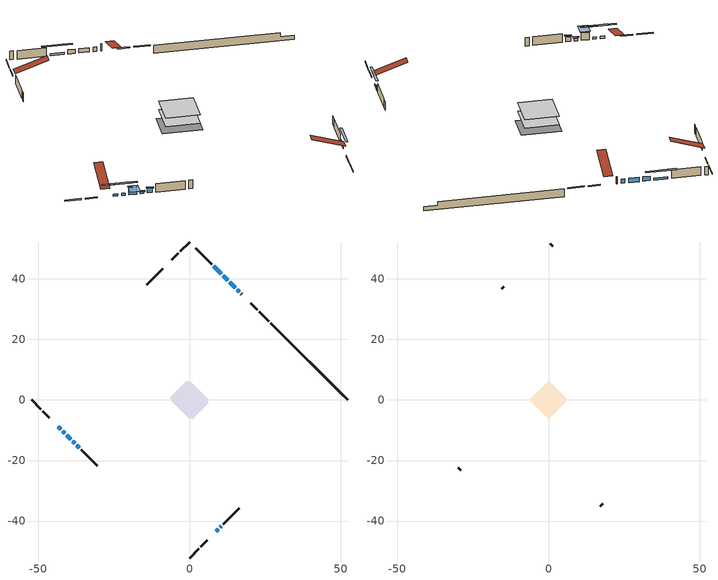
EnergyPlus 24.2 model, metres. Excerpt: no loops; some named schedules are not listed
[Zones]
conditioned space
 floor adiabatic (AdiabaticFloorConstruction): -6.29,0 0,6.29 6.29,0 0,-6.29 z1.04
 floor foundation (Slab1 construction): -6.36,0.97 -0.97,6.36 6.36,-0.97 0.97,-6.36 z-1.25
 wall outside (RimJoist1 construction): 0,-52.22 3,-49.21 / -52.22,0 -49.21,-3 / 0,52.22 -3,49.21 / 26.13,26.09 23.12,29.09 z1.04:1.34
 wall outside (RimJoist2 construction): 3.66,-48.55 5.87,-46.34 / -48.55,-3.66 -46.34,-5.87 / -3.66,48.55 -5.87,46.34 / 22.46,29.75 20.26,31.96 z1.04:1.34
 wall outside (AdiabaticWallConstruction 1): 17.33,34.89 17.13,35.09 z1.04:3.07
 wall outside (AdiabaticWallConstruction): 16.47,35.74 15.77,36.45 / 15.11,37.1 13.23,38.99 / 12.57,39.64 11.22,40.99 / 10.1,-42.12 10.56,-41.66 z1.04:2.26; 8.8,-43.42 9.45,-42.77 / -43.42,-8.8 -42.59,-9.62 / -41.94,-10.28 -41.29,-10.93 / -38.58,-13.64 -37.93,-14.29 z1.04:1.65; -40.63,-11.58 -39.23,-12.98 z1.04:3.17; -37.27,-14.94 -36.37,-15.84 z1.04:2.36; 10.57,41.65 7.98,44.24 z1.04:1.6
 wall outside (Wall1 construction): 11.22,-41 16.52,-35.69 / -35.71,-16.5 -30.41,-21.81 / -8.8,43.42 -14.1,38.11 / 7.32,44.89 2.02,50.2 z1.04:3.48
 wall foundation (FoundationWall1 construction): 26.78,25.43,-1.25 26.78,25.43,1.04 49.67,2.54,1.04 49.67,2.54,-0.04 52.22,0,-0.04 52.22,0,-1.25
 window (WindowConstruction 6): 16.47,35.74 15.77,36.45 z1.04:2.26
 window (WindowConstruction 8): 8.8,-43.42 9.44,-42.77 z1.04:1.65
 window (WindowConstruction 9): -43.42,-8.8 -42.59,-9.62 z1.04:1.65
 window (WindowConstruction 10): -41.94,-10.28 -41.29,-10.93 z1.04:1.65
 window (WindowConstruction): 15.11,37.1 13.23,38.99 z1.04:2.26
 window (WindowConstruction 1): 12.57,39.64 11.22,40.99 z1.04:2.26
 window (WindowConstruction 2): 10.1,-42.11 10.56,-41.66 z1.04:2.26
 window (WindowConstruction 3): -40.63,-11.58 -39.23,-12.98 z1.04:3.17
 window (WindowConstruction 4): -38.57,-13.64 -37.93,-14.29 z1.04:1.65
 window (WindowConstruction 5): -37.27,-14.94 -36.37,-15.84 z1.04:2.36
 window (WindowConstruction 7): 10.57,41.65 7.98,44.24 z1.04:1.6
 door (Door): 17.33,34.89 17.13,35.09 z1.04:3.07
 ceiling adiabatic (AdiabaticFloorConstruction): 0,-6.29 6.29,0 0,6.29 -6.29,0 z1.04
attic - vented
 floor to conditioned space (Floor1 construction Reversed): -6.28,0 0,6.28 6.28,0 0,-6.28 z3.48
 wall outside (Wall2 construction): 17.18,-35.04 17.88,-34.33 / -29.75,-22.46 -29.05,-23.17 / -14.76,37.45 -15.46,36.75 / 1.36,50.86 0.66,51.56 z1.04:3.48
 roof outside (Roof1 construction): 8.14,-44.07,3.48 2.02,-37.95,6.36 0.41,-39.57,6.36 6.53,-45.69,3.48; -44.07,-8.14,3.48 -37.95,-2.02,6.36 -39.57,-0.41,6.36 -45.69,-6.53,3.48; -8.14,44.07,3.48 -2.02,37.95,6.36 -0.41,39.57,6.36 -6.53,45.69,3.48; 17.99,34.23,3.48 11.87,28.11,6.36 13.48,26.5,6.36 19.6,32.62,3.48
shading: 11.6,-40.61 6.64,-45.58 7.07,-46.01 12.03,-41.04 z4.7; -40.44,-11.78 -45.58,-6.64 -46.01,-7.07 -40.87,-12.21 z4.7; -39.13,-13.08 -44.09,-8.12 -44.52,-8.55 -39.56,-13.52 z4.7; -39.02,-13.2 -40.84,-11.37 -43,-13.53 -41.18,-15.35 z3.47; -37.72,-14.5 -38.79,-13.43 -39.22,-13.86 -38.15,-14.93 z1.95; -36.16,-16.06 -37.48,-14.73 -37.91,-15.16 -36.59,-16.49 z2.66; 6.47,45.74 12.07,40.14 12.5,40.57 6.9,46.17 z3.73
[Building]
Building 1: Terrain=Suburbs
[Site:Location]
Montreal Intl AP_QC: Latitude {deg}=45.47; Longitude {deg}=-73.74; Time Zone {hr}=-5; Elevation {m}=36; Keep Site Location Information=Yes
[Site:GroundTemperature:Shallow]
2.07863, -0.316383, -0.508184, 0.628371, 5.19101, 9.73239, 13.6695, 16.1636, 16.3755, 14.347, 10.5102, 6.10817
[Site:WaterMainsTemperature]
Calculation Method=Schedule; Temperature Schedule=mains temperature schedule
[Material] Roughness=Rough; Thermal Absorptance=0.9
Name | Thickness {m} | Conductivity {W/m-K} | Density {kg/m3} | Specific Heat {J/kg-K} | Solar Absorptance | Visible Absorptance
asphalt or fiberglass shingles | 0.00635 | 0.162714 | 1121.4 | 1465.45 | 0.4 | 0.4
ceiling loosefill ins | 0.0846667 | 0.0480833 | 16.02 | 1046.75 | 0.7 | 0.7
ceiling stud and cavity | 0.1397 | 0.0932282 | 65.682 | 1177.47 | 0.7 | 0.7
concrete 4.0 in. | 0.1016 | 1.803125 | 2242.8 | 837.4 | 0.7 | 0.7
concrete 8.0 in. | 0.2032 | 1.803125 | 2242.8 | 837.4 | 0.7 | 0.7
door material | 0.04445 | 0.0451087 | 512.64 | 1214.23 | 0.7 | 0.7
exterior vertical ins | 0.00386021 | 0.029427 | 32.04 | 1214.23 | 0.7 | 0.7
floor covering | 0.0127 | 0.0433444 | 54.468 | 1339.84 | 0.6 | 0.6
floor rigid ins; wall rigid ins | 0.512978 | 0.029427 | 32.04 | 1214.23 | 0.7 | 0.7
floor stud and cavity | 0.1397 | 1.75129 | 37.0049 | 1207.88 | 0.7 | 0.7
furniture material conditioned space 1 | 0.1524 | 0.115458 | 640.8 | 1214.23 | 0.6 | 0.6
gypsum board | 0.0127 | 0.160291 | 801 | 837.4 | 0.6 | 0.6
gypsum board 1 | 0.0127 | 0.160291 | 801 | 837.4 | 0.7 | 0.7
osb sheathing 0.5 in. | 0.0127 | 0.115458 | 512.64 | 1214.23 | 0.7 | 0.7
osb sheathing 0.75 in. | 0.01905 | 0.115458 | 512.64 | 1214.23 | 0.7 | 0.7
osb sheathing 2.0 in. | 0.0508 | 0.115458 | 512.64 | 1214.23 | 0.7 | 0.7
rim joist stud and cavity | 0.0508 | 0.0311024 | 125.044 | 1163.47 | 0.6 | 0.6
rim joist stud and cavity 1 | 0.0508 | 0.276196 | 50.32683 | 1063.81 | 0.6 | 0.6
wall stud and cavity | 0.1397 | 0.0807926 | 139.0536 | 1170.24 | 0.7 | 0.7
wall stud and cavity 1 | 0.0889 | 6.9971 | 50.32683 | 1063.81 | 0.6 | 0.6
wall stud and cavity 2 | 0.0889 | 0.380278 | 52.3479 | 1209.89 | 0.7 | 0.7
wall stud and cavity 3 | 0.0889 | 0.391764 | 83.0341 | 1211.67 | 0.7 | 0.7
wood siding | 0.0254 | 0.102417 | 544.68 | 1172.36 | 0.4 | 0.4
wood siding 1 | 0.00254 | 0.102417 | 544.68 | 1172.36 | 0.4 | 0.4
wood siding 2; wood siding 3; wood siding 4 | 0.0254 | 0.102417 | 544.68 | 1172.36 | 0.7 | 0.7
[WindowMaterial:SimpleGlazingSystem]
Name | U-Factor {W/m2-K} | Solar Heat Gain Coefficient
WindowMaterial | 2.89919 | 0.65
WindowMaterial 1 | 2.915653 | 0.63
WindowMaterial 2 | 2.969594 | 0.55
WindowMaterial 3 | 2.890102 | 0.66
WindowMaterial 4 | 2.99571 | 0.51
WindowMaterial 5 | 2.92871 | 0.61
WindowMaterial 6 | 2.94859 | 0.64
WindowMaterial 7 | 2.98776 | 0.54
WindowMaterial 8 | 2.98776 | 0.52
[Construction]
AdiabaticFloorConstruction: floor stud and cavity, floor rigid ins, osb sheathing 0.75 in., floor covering
AdiabaticWallConstruction: wood siding 3, wall rigid ins, wall stud and cavity 2, gypsum board
AdiabaticWallConstruction 1: wood siding 4, wall rigid ins, wall stud and cavity 2, gypsum board
Door: door material
Floor1 construction Reversed: gypsum board, ceiling stud and cavity, ceiling loosefill ins
FoundationWall1 construction: concrete 8.0 in., gypsum board 1
furniture construction conditioned space 1: furniture material conditioned space 1
PartitionWallConstruction: gypsum board, wall stud and cavity 3, gypsum board
RimJoist1 construction: wood siding 2, osb sheathing 2.0 in., rim joist stud and cavity
RimJoist2 construction: wood siding 2, rim joist stud and cavity 1
Roof1 construction: asphalt or fiberglass shingles
Slab1 construction: concrete 4.0 in.
Wall1 construction: wood siding, osb sheathing 0.5 in., wall stud and cavity, gypsum board
Wall2 construction: wood siding 1, wall stud and cavity 1
WindowConstruction: WindowMaterial
WindowConstruction 1: WindowMaterial 1
WindowConstruction 10; WindowConstruction 4; WindowConstruction 8: WindowMaterial 4
WindowConstruction 2: WindowMaterial 2
WindowConstruction 3: WindowMaterial 3
WindowConstruction 5: WindowMaterial 5
WindowConstruction 6: WindowMaterial 6
WindowConstruction 7: WindowMaterial 7
WindowConstruction 9: WindowMaterial 8
[Zone] Multiplier=1; Part of Total Floor Area=Yes
Name | Volume {m3}
attic - vented | 36.9864
conditioned space | 392.3
[Space]
Name | Zone | Volume {m3}
attic - vented 1 | attic - vented | 36.9864
conditioned space 1 | conditioned space | 392.3
[ZoneInfiltration:EffectiveLeakageArea]
infil attic - vented 1: Zone or Space=attic - vented 1; Schedule=Always On Discrete; Effective Air Leakage Area {cm2}=3158.8; Stack Coefficient=0.000370191; Wind Coefficient=1.29997e-05
[ZoneMixing]
whole house fan mix: Zone or Space=attic - vented; Schedule=Always On Continuous; Design Flow Rate Calculation Method=Flow/Zone; Design Flow Rate {m3/s}=0; Source Zone or Space=conditioned space
[SurfaceProperty:ExposedFoundationPerimeter]
Slab1: Exposed Perimeter Calculation Method=TotalExposedPerimeter; Total Exposed Perimeter {m}=35.967
[InternalMass] Zone or ZoneList=conditioned space; Space or SpaceList=conditioned space 1
Name | Construction | Surface Area {m2}
furniture mass conditioned space 1 | furniture construction conditioned space 1 | 63.2001
partition wall mass | PartitionWallConstruction | 158
[Lights]
interior lighting: Zone or ZoneList or Space or SpaceList=conditioned space 1; Schedule=interior lighting schedule; Design Level Calculation Method=LightingLevel; Lighting Level {W}=343.2; Return Air Fraction=0; Fraction Radiant=0.6; Fraction Visible=0.2; Fraction Replaceable=1
[People]
occupants: Zone or ZoneList or Space or SpaceList=conditioned space 1; Number of People Schedule=occupants schedule; Number of People Calculation Method=People; Number of People=3; Fraction Radiant=0.314171; Sensible Heat Fraction=0.56303; Activity Level Schedule=occupants activity schedule; Carbon Dioxide Generation Rate {m3/s-W}=0; Enable ASHRAE 55 Comfort Warnings=No; Mean Radiant Temperature Calculation Type=EnclosureAveraged
[ElectricEquipment] Zone or ZoneList or Space or SpaceList=conditioned space 1; Design Level Calculation Method=EquipmentLevel
Name | Schedule | Design Level {W} | Fraction Latent | Fraction Radiant | Fraction Lost
clothes dryer | clothes dryer schedule | 140.772 | 0.015 | 0.081 | 0.85
clothes washer | clothes washer schedule | 32.1985 | 0.03 | 0.162 | 0.7
cooking range | cooking range schedule | 215.147 | 0.08 | 0.432 | 0.2
dishwasher | dishwasher schedule | 66.8632 | 0.3 | 0.18 | 0.4
fridge | fridge schedule | 72.9452 | 0 | 0.6 | 0
mech vent bath fan 0 | mech vent bath fan 0 schedule | 50.2 | 0 | 0 | 1
mech vent house fan | mech vent house fan schedule | 0 | 0 | 0 | 1
mech vent house fan cfis | mech vent house fan cfis schedule | 0 | 0 | 0 | 0
mech vent range fan 0 | mech vent range fan 0 schedule | 57 | 0 | 0 | 1
misc plug loads | misc plug loads schedule | 494.7 | 0.045 | 0.513 | 0.1
whole house fan | Always On Discrete | 0 | 0 | 0 | 1
[OtherEquipment] Zone or ZoneList or Space or SpaceList=conditioned space 1; Design Level Calculation Method=EquipmentLevel
Name | Fuel Type | Schedule | Design Level {W} | Fraction Latent | Fraction Radiant | Fraction Lost
clothes dryer 1 | Electricity | clothes dryer schedule | 0 | 0.015 | 0.081 | 0.85
cooking range 1 | Electricity | cooking range schedule | 0 | 0.08 | 0.432 | 0.2
general water use latent | None | general water use schedule | 62.594 | 1 | 0 | 0
general water use sensible | None | general water use schedule | -61.6891 | 0 | 0.6 | 0
mech vent house fan latent load | None | Always On Discrete | 0 | 1 | 0 | 0
mech vent house fan sensible load | None | Always On Discrete | 0 | 0 | 0 | 0
water heater energy adjustment1 | Electricity | Always On Discrete | 0.01 | 0 | 0 | 1
[ZoneInfiltration:DesignFlowRate] Zone or ZoneList or Space or SpaceList=conditioned space 1; Schedule=Always On Discrete; Design Flow Rate Calculation Method=Flow/Zone; Design Flow Rate {m3/s}=0
infil flow; natural vent flow; whole house fan flow
[Foundation:Kiva]
Foundation Kiva 1: Initial Indoor Air Temperature {C}=18; Wall Height Above Grade {m}=1.04001; Wall Depth Below Slab {m}=0.2032; Custom Block Material Name 1=exterior vertical ins; Custom Block Depth 1 {m}=2.28999; Custom Block X Position 1 {m}=0.2159; Custom Block Z Position 1 {m}=0
[Foundation:Kiva:Settings]
Soil Conductivity {W/m-K}=0.849921; Soil Density {kg/m3}=1842.3; Soil Specific Heat {J/kg-K}=418.7; Ground Solar Absorptivity=0.9; Ground Thermal Absorptivity=0.9; Ground Surface Roughness {m}=0.03; Far-Field Width {m}=40; Deep-Ground Boundary Condition=ZeroFlux; Deep-Ground Depth {m}=40; Minimum Cell Dimension {m}=0.2; Maximum Cell Growth Coefficient=3; Simulation Timestep=Timestep
[Exterior:Lights]
exterior lighting: Schedule=exterior lighting schedule; Design Level {W}=75.6
[Schedule:Constant]
Name | Hourly Value
Always On Continuous; mech vent house fan schedule; mech vent house fan cfis schedule; Always On Discrete | 1
occupants activity schedule | 117.228
fridge schedule | 0
[Schedule:Week:Daily]
interior lighting schedule Week Rule - Jan1-Jan27: interior lighting schedule day, interior lighting schedule day, interior lighting schedule day, interior lighting schedule day, interior lighting schedule day, interior lighting schedule day, interior lighting schedule day, interior lighting schedule default day, interior lighting schedule default day, interior lighting schedule default day, interior lighting schedule default day, interior lighting schedule default day
interior lighting schedule Week Rule - Jan28-Feb3: interior lighting schedule day, interior lighting schedule day, interior lighting schedule day, interior lighting schedule day, interior lighting schedule day 1, interior lighting schedule day 1, interior lighting schedule day 1, interior lighting schedule default day, interior lighting schedule default day, interior lighting schedule default day, interior lighting schedule default day, interior lighting schedule default day
interior lighting schedule Week Rule - Feb4-Feb24: interior lighting schedule day 1, interior lighting schedule day 1, interior lighting schedule day 1, interior lighting schedule day 1, interior lighting schedule day 1, interior lighting schedule day 1, interior lighting schedule day 1, interior lighting schedule default day, interior lighting schedule default day, interior lighting schedule default day, interior lighting schedule default day, interior lighting schedule default day
interior lighting schedule Week Rule - Feb25-Mar3: interior lighting schedule day 1, interior lighting schedule day 1, interior lighting schedule day 1, interior lighting schedule day 1, interior lighting schedule day 2, interior lighting schedule day 2, interior lighting schedule day 2, interior lighting schedule default day, interior lighting schedule default day, interior lighting schedule default day, interior lighting schedule default day, interior lighting schedule default day
interior lighting schedule Week Rule - Mar4-Mar31: interior lighting schedule day 2, interior lighting schedule day 2, interior lighting schedule day 2, interior lighting schedule day 2, interior lighting schedule day 2, interior lighting schedule day 2, interior lighting schedule day 2, interior lighting schedule default day, interior lighting schedule default day, interior lighting schedule default day, interior lighting schedule default day, interior lighting schedule default day
interior lighting schedule Week Rule - Apr1-Apr28: interior lighting schedule day 3, interior lighting schedule day 3, interior lighting schedule day 3, interior lighting schedule day 3, interior lighting schedule day 3, interior lighting schedule day 3, interior lighting schedule day 3, interior lighting schedule default day, interior lighting schedule default day, interior lighting schedule default day, interior lighting schedule default day, interior lighting schedule default day
interior lighting schedule Week Rule - Apr29-May5: interior lighting schedule day 3, interior lighting schedule day 3, interior lighting schedule day 4, interior lighting schedule day 4, interior lighting schedule day 4, interior lighting schedule day 4, interior lighting schedule day 4, interior lighting schedule default day, interior lighting schedule default day, interior lighting schedule default day, interior lighting schedule default day, interior lighting schedule default day
interior lighting schedule Week Rule - May6-May26: interior lighting schedule day 4, interior lighting schedule day 4, interior lighting schedule day 4, interior lighting schedule day 4, interior lighting schedule day 4, interior lighting schedule day 4, interior lighting schedule day 4, interior lighting schedule default day, interior lighting schedule default day, interior lighting schedule default day, interior lighting schedule default day, interior lighting schedule default day
interior lighting schedule Week Rule - May27-Jun2: interior lighting schedule day 4, interior lighting schedule day 4, interior lighting schedule day 4, interior lighting schedule day 4, interior lighting schedule day 4, interior lighting schedule day 5, interior lighting schedule day 5, interior lighting schedule default day, interior lighting schedule default day, interior lighting schedule default day, interior lighting schedule default day, interior lighting schedule default day
interior lighting schedule Week Rule - Jun3-Jun30: interior lighting schedule day 5, interior lighting schedule day 5, interior lighting schedule day 5, interior lighting schedule day 5, interior lighting schedule day 5, interior lighting schedule day 5, interior lighting schedule day 5, interior lighting schedule default day, interior lighting schedule default day, interior lighting schedule default day, interior lighting schedule default day, interior lighting schedule default day
interior lighting schedule Week Rule - Jul1-Jul28: interior lighting schedule day 6, interior lighting schedule day 6, interior lighting schedule day 6, interior lighting schedule day 6, interior lighting schedule day 6, interior lighting schedule day 6, interior lighting schedule day 6, interior lighting schedule default day, interior lighting schedule default day, interior lighting schedule default day, interior lighting schedule default day, interior lighting schedule default day
interior lighting schedule Week Rule - Jul29-Aug4: interior lighting schedule day 6, interior lighting schedule day 6, interior lighting schedule day 6, interior lighting schedule day 7, interior lighting schedule day 7, interior lighting schedule day 7, interior lighting schedule day 7, interior lighting schedule default day, interior lighting schedule default day, interior lighting schedule default day, interior lighting schedule default day, interior lighting schedule default day
interior lighting schedule Week Rule - Aug5-Aug25: interior lighting schedule day 7, interior lighting schedule day 7, interior lighting schedule day 7, interior lighting schedule day 7, interior lighting schedule day 7, interior lighting schedule day 7, interior lighting schedule day 7, interior lighting schedule default day, interior lighting schedule default day, interior lighting schedule default day, interior lighting schedule default day, interior lighting schedule default day
interior lighting schedule Week Rule - Aug26-Sep1: interior lighting schedule day 7, interior lighting schedule day 7, interior lighting schedule day 7, interior lighting schedule day 7, interior lighting schedule day 7, interior lighting schedule day 7, interior lighting schedule day 8, interior lighting schedule default day, interior lighting schedule default day, interior lighting schedule default day, interior lighting schedule default day, interior lighting schedule default day
interior lighting schedule Week Rule - Sep2-Sep29: interior lighting schedule day 8, interior lighting schedule day 8, interior lighting schedule day 8, interior lighting schedule day 8, interior lighting schedule day 8, interior lighting schedule day 8, interior lighting schedule day 8, interior lighting schedule default day, interior lighting schedule default day, interior lighting schedule default day, interior lighting schedule default day, interior lighting schedule default day
interior lighting schedule Week Rule - Sep30-Oct6: interior lighting schedule day 8, interior lighting schedule day 9, interior lighting schedule day 9, interior lighting schedule day 9, interior lighting schedule day 9, interior lighting schedule day 9, interior lighting schedule day 9, interior lighting schedule default day, interior lighting schedule default day, interior lighting schedule default day, interior lighting schedule default day, interior lighting schedule default day
interior lighting schedule Week Rule - Oct7-Oct27: interior lighting schedule day 9, interior lighting schedule day 9, interior lighting schedule day 9, interior lighting schedule day 9, interior lighting schedule day 9, interior lighting schedule day 9, interior lighting schedule day 9, interior lighting schedule default day, interior lighting schedule default day, interior lighting schedule default day, interior lighting schedule default day, interior lighting schedule default day
interior lighting schedule Week Rule - Oct28-Nov3: interior lighting schedule day 9, interior lighting schedule day 9, interior lighting schedule day 9, interior lighting schedule day 9, interior lighting schedule day 10, interior lighting schedule day 10, interior lighting schedule day 10, interior lighting schedule default day, interior lighting schedule default day, interior lighting schedule default day, interior lighting schedule default day, interior lighting schedule default day
interior lighting schedule Week Rule - Nov4-Nov24: interior lighting schedule day 10, interior lighting schedule day 10, interior lighting schedule day 10, interior lighting schedule day 10, interior lighting schedule day 10, interior lighting schedule day 10, interior lighting schedule day 10, interior lighting schedule default day, interior lighting schedule default day, interior lighting schedule default day, interior lighting schedule default day, interior lighting schedule default day
interior lighting schedule Week Rule - Nov25-Dec1: interior lighting schedule day 10, interior lighting schedule day 10, interior lighting schedule day 10, interior lighting schedule day 10, interior lighting schedule day 10, interior lighting schedule day 10, interior lighting schedule day 11, interior lighting schedule default day, interior lighting schedule default day, interior lighting schedule default day, interior lighting schedule default day, interior lighting schedule default day
interior lighting schedule Week Rule - Dec2-Dec31: interior lighting schedule day 11, interior lighting schedule day 11, interior lighting schedule day 11, interior lighting schedule day 11, interior lighting schedule day 11, interior lighting schedule day 11, interior lighting schedule day 11, interior lighting schedule default day, interior lighting schedule default day, interior lighting schedule default day, interior lighting schedule default day, interior lighting schedule default day
occupants schedule Week Rule - Jan1-Dec31: occupants schedule day, occupants schedule day, occupants schedule day, occupants schedule day, occupants schedule day, occupants schedule day, occupants schedule day, occupants schedule default day, occupants schedule default day, occupants schedule default day, occupants schedule default day, occupants schedule default day
clothes dryer schedule Week Rule - Jan1-Dec31: clothes dryer schedule day, clothes dryer schedule day, clothes dryer schedule day, clothes dryer schedule day, clothes dryer schedule day, clothes dryer schedule day, clothes dryer schedule day, clothes dryer schedule default day, clothes dryer schedule default day, clothes dryer schedule default day, clothes dryer schedule default day, clothes dryer schedule default day
clothes washer schedule Week Rule - Jan1-Dec31: clothes washer schedule day, clothes washer schedule day, clothes washer schedule day, clothes washer schedule day, clothes washer schedule day, clothes washer schedule day, clothes washer schedule day, clothes washer schedule default day, clothes washer schedule default day, clothes washer schedule default day, clothes washer schedule default day, clothes washer schedule default day
cooking range schedule Week Rule - Jan1-Dec31: cooking range schedule day, cooking range schedule day, cooking range schedule day, cooking range schedule day, cooking range schedule day, cooking range schedule day, cooking range schedule day, cooking range schedule default day, cooking range schedule default day, cooking range schedule default day, cooking range schedule default day, cooking range schedule default day
dishwasher schedule Week Rule - Jan1-Dec31: dishwasher schedule day, dishwasher schedule day, dishwasher schedule day, dishwasher schedule day, dishwasher schedule day, dishwasher schedule day, dishwasher schedule day, dishwasher schedule default day, dishwasher schedule default day, dishwasher schedule default day, dishwasher schedule default day, dishwasher schedule default day
mech vent bath fan 0 schedule Week Rule - Jan1-Dec31: mech vent bath fan 0 schedule day, mech vent bath fan 0 schedule day, mech vent bath fan 0 schedule day, mech vent bath fan 0 schedule day, mech vent bath fan 0 schedule day, mech vent bath fan 0 schedule day, mech vent bath fan 0 schedule day, mech vent bath fan 0 schedule default day, mech vent bath fan 0 schedule default day, mech vent bath fan 0 schedule default day, mech vent bath fan 0 schedule default day, mech vent bath fan 0 schedule default day
mech vent range fan 0 schedule Week Rule - Jan1-Dec31: mech vent range fan 0 schedule day, mech vent range fan 0 schedule day, mech vent range fan 0 schedule day, mech vent range fan 0 schedule day, mech vent range fan 0 schedule day, mech vent range fan 0 schedule day, mech vent range fan 0 schedule day, mech vent range fan 0 schedule default day, mech vent range fan 0 schedule default day, mech vent range fan 0 schedule default day, mech vent range fan 0 schedule default day, mech vent range fan 0 schedule default day
misc plug loads schedule Week Rule - Jan1-Dec31: misc plug loads schedule day, misc plug loads schedule day, misc plug loads schedule day, misc plug loads schedule day, misc plug loads schedule day, misc plug loads schedule day, misc plug loads schedule day, misc plug loads schedule default day, misc plug loads schedule default day, misc plug loads schedule default day, misc plug loads schedule default day, misc plug loads schedule default day
general water use schedule Week Rule - Jan1-Dec31: general water use schedule day, general water use schedule day, general water use schedule day, general water use schedule day, general water use schedule day, general water use schedule day, general water use schedule day, general water use schedule default day, general water use schedule default day, general water use schedule default day, general water use schedule default day, general water use schedule default day
exterior lighting schedule Week Rule - Jan1-Jan27: exterior lighting schedule day, exterior lighting schedule day, exterior lighting schedule day, exterior lighting schedule day, exterior lighting schedule day, exterior lighting schedule day, exterior lighting schedule day, exterior lighting schedule default day, exterior lighting schedule default day, exterior lighting schedule default day, exterior lighting schedule default day, exterior lighting schedule default day
exterior lighting schedule Week Rule - Jan28-Feb3: exterior lighting schedule day, exterior lighting schedule day, exterior lighting schedule day, exterior lighting schedule day, exterior lighting schedule day 1, exterior lighting schedule day 1, exterior lighting schedule day 1, exterior lighting schedule default day, exterior lighting schedule default day, exterior lighting schedule default day, exterior lighting schedule default day, exterior lighting schedule default day
exterior lighting schedule Week Rule - Feb4-Feb24: exterior lighting schedule day 1, exterior lighting schedule day 1, exterior lighting schedule day 1, exterior lighting schedule day 1, exterior lighting schedule day 1, exterior lighting schedule day 1, exterior lighting schedule day 1, exterior lighting schedule default day, exterior lighting schedule default day, exterior lighting schedule default day, exterior lighting schedule default day, exterior lighting schedule default day
exterior lighting schedule Week Rule - Feb25-Mar3: exterior lighting schedule day 1, exterior lighting schedule day 1, exterior lighting schedule day 1, exterior lighting schedule day 1, exterior lighting schedule day 2, exterior lighting schedule day 2, exterior lighting schedule day 2, exterior lighting schedule default day, exterior lighting schedule default day, exterior lighting schedule default day, exterior lighting schedule default day, exterior lighting schedule default day
exterior lighting schedule Week Rule - Mar4-Mar31: exterior lighting schedule day 2, exterior lighting schedule day 2, exterior lighting schedule day 2, exterior lighting schedule day 2, exterior lighting schedule day 2, exterior lighting schedule day 2, exterior lighting schedule day 2, exterior lighting schedule default day, exterior lighting schedule default day, exterior lighting schedule default day, exterior lighting schedule default day, exterior lighting schedule default day
exterior lighting schedule Week Rule - Apr1-Apr28: exterior lighting schedule day 3, exterior lighting schedule day 3, exterior lighting schedule day 3, exterior lighting schedule day 3, exterior lighting schedule day 3, exterior lighting schedule day 3, exterior lighting schedule day 3, exterior lighting schedule default day, exterior lighting schedule default day, exterior lighting schedule default day, exterior lighting schedule default day, exterior lighting schedule default day
exterior lighting schedule Week Rule - Apr29-May5: exterior lighting schedule day 3, exterior lighting schedule day 3, exterior lighting schedule day 4, exterior lighting schedule day 4, exterior lighting schedule day 4, exterior lighting schedule day 4, exterior lighting schedule day 4, exterior lighting schedule default day, exterior lighting schedule default day, exterior lighting schedule default day, exterior lighting schedule default day, exterior lighting schedule default day
exterior lighting schedule Week Rule - May6-May26: exterior lighting schedule day 4, exterior lighting schedule day 4, exterior lighting schedule day 4, exterior lighting schedule day 4, exterior lighting schedule day 4, exterior lighting schedule day 4, exterior lighting schedule day 4, exterior lighting schedule default day, exterior lighting schedule default day, exterior lighting schedule default day, exterior lighting schedule default day, exterior lighting schedule default day
exterior lighting schedule Week Rule - May27-Jun2: exterior lighting schedule day 4, exterior lighting schedule day 4, exterior lighting schedule day 4, exterior lighting schedule day 4, exterior lighting schedule day 4, exterior lighting schedule day 5, exterior lighting schedule day 5, exterior lighting schedule default day, exterior lighting schedule default day, exterior lighting schedule default day, exterior lighting schedule default day, exterior lighting schedule default day
exterior lighting schedule Week Rule - Jun3-Jun30: exterior lighting schedule day 5, exterior lighting schedule day 5, exterior lighting schedule day 5, exterior lighting schedule day 5, exterior lighting schedule day 5, exterior lighting schedule day 5, exterior lighting schedule day 5, exterior lighting schedule default day, exterior lighting schedule default day, exterior lighting schedule default day, exterior lighting schedule default day, exterior lighting schedule default day
exterior lighting schedule Week Rule - Jul1-Jul28: exterior lighting schedule day 6, exterior lighting schedule day 6, exterior lighting schedule day 6, exterior lighting schedule day 6, exterior lighting schedule day 6, exterior lighting schedule day 6, exterior lighting schedule day 6, exterior lighting schedule default day, exterior lighting schedule default day, exterior lighting schedule default day, exterior lighting schedule default day, exterior lighting schedule default day
exterior lighting schedule Week Rule - Jul29-Aug4: exterior lighting schedule day 6, exterior lighting schedule day 6, exterior lighting schedule day 6, exterior lighting schedule day 7, exterior lighting schedule day 7, exterior lighting schedule day 7, exterior lighting schedule day 7, exterior lighting schedule default day, exterior lighting schedule default day, exterior lighting schedule default day, exterior lighting schedule default day, exterior lighting schedule default day
exterior lighting schedule Week Rule - Aug5-Aug25: exterior lighting schedule day 7, exterior lighting schedule day 7, exterior lighting schedule day 7, exterior lighting schedule day 7, exterior lighting schedule day 7, exterior lighting schedule day 7, exterior lighting schedule day 7, exterior lighting schedule default day, exterior lighting schedule default day, exterior lighting schedule default day, exterior lighting schedule default day, exterior lighting schedule default day
exterior lighting schedule Week Rule - Aug26-Sep1: exterior lighting schedule day 7, exterior lighting schedule day 7, exterior lighting schedule day 7, exterior lighting schedule day 7, exterior lighting schedule day 7, exterior lighting schedule day 7, exterior lighting schedule day 8, exterior lighting schedule default day, exterior lighting schedule default day, exterior lighting schedule default day, exterior lighting schedule default day, exterior lighting schedule default day
exterior lighting schedule Week Rule - Sep2-Sep29: exterior lighting schedule day 8, exterior lighting schedule day 8, exterior lighting schedule day 8, exterior lighting schedule day 8, exterior lighting schedule day 8, exterior lighting schedule day 8, exterior lighting schedule day 8, exterior lighting schedule default day, exterior lighting schedule default day, exterior lighting schedule default day, exterior lighting schedule default day, exterior lighting schedule default day
exterior lighting schedule Week Rule - Sep30-Oct6: exterior lighting schedule day 8, exterior lighting schedule day 9, exterior lighting schedule day 9, exterior lighting schedule day 9, exterior lighting schedule day 9, exterior lighting schedule day 9, exterior lighting schedule day 9, exterior lighting schedule default day, exterior lighting schedule default day, exterior lighting schedule default day, exterior lighting schedule default day, exterior lighting schedule default day
exterior lighting schedule Week Rule - Oct7-Oct27: exterior lighting schedule day 9, exterior lighting schedule day 9, exterior lighting schedule day 9, exterior lighting schedule day 9, exterior lighting schedule day 9, exterior lighting schedule day 9, exterior lighting schedule day 9, exterior lighting schedule default day, exterior lighting schedule default day, exterior lighting schedule default day, exterior lighting schedule default day, exterior lighting schedule default day
exterior lighting schedule Week Rule - Oct28-Nov3: exterior lighting schedule day 9, exterior lighting schedule day 9, exterior lighting schedule day 9, exterior lighting schedule day 9, exterior lighting schedule day 10, exterior lighting schedule day 10, exterior lighting schedule day 10, exterior lighting schedule default day, exterior lighting schedule default day, exterior lighting schedule default day, exterior lighting schedule default day, exterior lighting schedule default day
exterior lighting schedule Week Rule - Nov4-Nov24: exterior lighting schedule day 10, exterior lighting schedule day 10, exterior lighting schedule day 10, exterior lighting schedule day 10, exterior lighting schedule day 10, exterior lighting schedule day 10, exterior lighting schedule day 10, exterior lighting schedule default day, exterior lighting schedule default day, exterior lighting schedule default day, exterior lighting schedule default day, exterior lighting schedule default day
exterior lighting schedule Week Rule - Nov25-Dec1: exterior lighting schedule day 10, exterior lighting schedule day 10, exterior lighting schedule day 10, exterior lighting schedule day 10, exterior lighting schedule day 10, exterior lighting schedule day 10, exterior lighting schedule day 11, exterior lighting schedule default day, exterior lighting schedule default day, exterior lighting schedule default day, exterior lighting schedule default day, exterior lighting schedule default day
exterior lighting schedule Week Rule - Dec2-Dec31: exterior lighting schedule day 11, exterior lighting schedule day 11, exterior lighting schedule day 11, exterior lighting schedule day 11, exterior lighting schedule day 11, exterior lighting schedule day 11, exterior lighting schedule day 11, exterior lighting schedule default day, exterior lighting schedule default day, exterior lighting schedule default day, exterior lighting schedule default day, exterior lighting schedule default day
[Schedule:Year]
interior lighting schedule: interior lighting schedule Week Rule - Jan1-Jan27, 1, 1, 1, 27, interior lighting schedule Week Rule - Jan28-Feb3, 1, 28, 2, 3, interior lighting schedule Week Rule - Feb4-Feb24, 2, 4, 2, 24, interior lighting schedule Week Rule - Feb25-Mar3, 2, 25, 3, 3, interior lighting schedule Week Rule - Mar4-Mar31, 3, 4, 3, 31, interior lighting schedule Week Rule - Apr1-Apr28, 4, 1, 4, 28, interior lighting schedule Week Rule - Apr29-May5, 4, 29, 5, 5, interior lighting schedule Week Rule - May6-May26, 5, 6, 5, 26, interior lighting schedule Week Rule - May27-Jun2, 5, 27, 6, 2, interior lighting schedule Week Rule - Jun3-Jun30, 6, 3, 6, 30, interior lighting schedule Week Rule - Jul1-Jul28, 7, 1, 7, 28, interior lighting schedule Week Rule - Jul29-Aug4, 7, 29, 8, 4, interior lighting schedule Week Rule - Aug5-Aug25, 8, 5, 8, 25, interior lighting schedule Week Rule - Aug26-Sep1, 8, 26, 9, 1, interior lighting schedule Week Rule - Sep2-Sep29, 9, 2, 9, 29, interior lighting schedule Week Rule - Sep30-Oct6, 9, 30, 10, 6, interior lighting schedule Week Rule - Oct7-Oct27, 10, 7, 10, 27, interior lighting schedule Week Rule - Oct28-Nov3, 10, 28, 11, 3, interior lighting schedule Week Rule - Nov4-Nov24, 11, 4, 11, 24, interior lighting schedule Week Rule - Nov25-Dec1, 11, 25, 12, 1, interior lighting schedule Week Rule - Dec2-Dec31, 12, 2, 12, 31
occupants schedule: occupants schedule Week Rule - Jan1-Dec31, 1, 1, 12, 31
clothes dryer schedule: clothes dryer schedule Week Rule - Jan1-Dec31, 1, 1, 12, 31
clothes washer schedule: clothes washer schedule Week Rule - Jan1-Dec31, 1, 1, 12, 31
cooking range schedule: cooking range schedule Week Rule - Jan1-Dec31, 1, 1, 12, 31
dishwasher schedule: dishwasher schedule Week Rule - Jan1-Dec31, 1, 1, 12, 31
mech vent bath fan 0 schedule: mech vent bath fan 0 schedule Week Rule - Jan1-Dec31, 1, 1, 12, 31
mech vent range fan 0 schedule: mech vent range fan 0 schedule Week Rule - Jan1-Dec31, 1, 1, 12, 31
misc plug loads schedule: misc plug loads schedule Week Rule - Jan1-Dec31, 1, 1, 12, 31
general water use schedule: general water use schedule Week Rule - Jan1-Dec31, 1, 1, 12, 31
exterior lighting schedule: exterior lighting schedule Week Rule - Jan1-Jan27, 1, 1, 1, 27, exterior lighting schedule Week Rule - Jan28-Feb3, 1, 28, 2, 3, exterior lighting schedule Week Rule - Feb4-Feb24, 2, 4, 2, 24, exterior lighting schedule Week Rule - Feb25-Mar3, 2, 25, 3, 3, exterior lighting schedule Week Rule - Mar4-Mar31, 3, 4, 3, 31, exterior lighting schedule Week Rule - Apr1-Apr28, 4, 1, 4, 28, exterior lighting schedule Week Rule - Apr29-May5, 4, 29, 5, 5, exterior lighting schedule Week Rule - May6-May26, 5, 6, 5, 26, exterior lighting schedule Week Rule - May27-Jun2, 5, 27, 6, 2, exterior lighting schedule Week Rule - Jun3-Jun30, 6, 3, 6, 30, exterior lighting schedule Week Rule - Jul1-Jul28, 7, 1, 7, 28, exterior lighting schedule Week Rule - Jul29-Aug4, 7, 29, 8, 4, exterior lighting schedule Week Rule - Aug5-Aug25, 8, 5, 8, 25, exterior lighting schedule Week Rule - Aug26-Sep1, 8, 26, 9, 1, exterior lighting schedule Week Rule - Sep2-Sep29, 9, 2, 9, 29, exterior lighting schedule Week Rule - Sep30-Oct6, 9, 30, 10, 6, exterior lighting schedule Week Rule - Oct7-Oct27, 10, 7, 10, 27, exterior lighting schedule Week Rule - Oct28-Nov3, 10, 28, 11, 3, exterior lighting schedule Week Rule - Nov4-Nov24, 11, 4, 11, 24, exterior lighting schedule Week Rule - Nov25-Dec1, 11, 25, 12, 1, exterior lighting schedule Week Rule - Dec2-Dec31, 12, 2, 12, 31
[Schedule:Compact]
mains temperature schedule: Through: 01/01, For: AllDays, Until: 24:00, 6.56833, Through: 01/02, For: AllDays, Until: 24:00, 6.48722, Through: 01/03, For: AllDays, Until: 24:00, 6.40722, Through: 01/04, For: AllDays, Until: 24:00, 6.32889, Through: 01/05, For: AllDays, Until: 24:00, 6.25167, Through: 01/06, For: AllDays, Until: 24:00, 6.17611, Through: 01/07, For: AllDays, Until: 24:00, 6.10222, Through: 01/08, For: AllDays, Until: 24:00, 6.02944, Through: 01/09, For: AllDays, Until: 24:00, 5.95833, Through: 01/10, For: AllDays, Until: 24:00, 5.88889, Through: 01/11, For: AllDays, Until: 24:00, 5.82056, Through: 01/12, For: AllDays, Until: 24:00, 5.75444, Through: 01/13, For: AllDays, Until: 24:00, 5.68944, Through: 01/14, For: AllDays, Until: 24:00, 5.62611, Through: 01/15, For: AllDays, Until: 24:00, 5.56444, Through: 01/16, For: AllDays, Until: 24:00, 5.50444, Through: 01/17, For: AllDays, Until: 24:00, 5.44611, Through: 01/18, For: AllDays, Until: 24:00, 5.38944, Through: 01/19, For: AllDays, Until: 24:00, 5.33389, Through: 01/20, For: AllDays, Until: 24:00, 5.28111, Through: 01/21, For: AllDays, Until: 24:00, 5.22944, Through: 01/22, For: AllDays, Until: 24:00, 5.17944, Through: 01/23, For: AllDays, Until: 24:00, 5.13111, Through: 01/24, For: AllDays, Until: 24:00, 5.085, Through: 01/25, For: AllDays, Until: 24:00, 5.04056, Through: 01/26, For: AllDays, Until: 24:00, 4.99778, Through: 01/27, For: AllDays, Until: 24:00, 4.95667, Through: 01/28, For: AllDays, Until: 24:00, 4.91778, Through: 01/29, For: AllDays, Until: 24:00, 4.88056, Through: 01/30, For: AllDays, Until: 24:00, 4.845, Through: 01/31, For: AllDays, Until: 24:00, 4.81167, Through: 02/01, For: AllDays, Until: 24:00, 4.77944, Through: 02/02, For: AllDays, Until: 24:00, 4.75, Through: 02/03, For: AllDays, Until: 24:00, 4.72167, Through: 02/04, For: AllDays, Until: 24:00, 4.69611, Through: 02/05, For: AllDays, Until: 24:00, 4.67167, Through: 02/06, For: AllDays, Until: 24:00, 4.64944, Through: 02/07, For: AllDays, Until: 24:00, 4.62889, Through: 02/08, For: AllDays, Until: 24:00, 4.61056, Through: 02/09, For: AllDays, Until: 24:00, 4.59389, Through: 02/10, For: AllDays, Until: 24:00, 4.57944, Through: 02/11, For: AllDays, Until: 24:00, 4.56667, Through: 02/12, For: AllDays, Until: 24:00, 4.55611, Through: 02/13, For: AllDays, Until: 24:00, 4.54722, Through: 02/14, For: AllDays, Until: 24:00, 4.54056, Through: 02/15, For: AllDays, Until: 24:00, 4.53556, Through: 02/16, For: AllDays, Until: 24:00, 4.53278, Through: 02/17, For: AllDays, Until: 24:00, 4.53167, Through: 02/18, For: AllDays, Until: 24:00, 4.53278, Through: 02/19, For: AllDays, Until: 24:00, 4.53556, Through: 02/20, For: AllDays, Until: 24:00, 4.54056, Through: 02/21, For: AllDays, Until: 24:00, 4.54722, Through: 02/22, For: AllDays, Until: 24:00, 4.55611, Through: 02/23, For: AllDays, Until: 24:00, 4.56667, Through: 02/24, For: AllDays, Until: 24:00, 4.57944, Through: 02/25, For: AllDays, Until: 24:00, 4.59389, Through: 02/26, For: AllDays, Until: 24:00, 4.61056, Through: 02/27, For: AllDays, Until: 24:00, 4.62889, Through: 02/28, For: AllDays, Until: 24:00, 4.64889, Through: 03/01, For: AllDays, Until: 24:00, 4.67111, Through: 03/02, For: AllDays, Until: 24:00, 4.69556, Through: 03/03, For: AllDays, Until: 24:00, 4.72167, Through: 03/04, For: AllDays, Until: 24:00, 4.74944, Through: 03/05, For: AllDays, Until: 24:00, 4.77944, Through: 03/06, For: AllDays, Until: 24:00, 4.81111, Through: 03/07, For: AllDays, Until: 24:00, 4.84444, Through: 03/08, For: AllDays, Until: 24:00, 4.88, Through: 03/09, For: AllDays, Until: 24:00, 4.91722, Through: 03/10, For: AllDays, Until: 24:00, 4.95611, Through: 03/11, For: AllDays, Until: 24:00, 4.99722, Through: 03/12, For: AllDays, Until: 24:00, 5.04, Through: 03/13, For: AllDays, Until: 24:00, 5.08444, Through: 03/14, For: AllDays, Until: 24:00, 5.13056, Through: 03/15, For: AllDays, Until: 24:00, 5.17889, Through: 03/16, For: AllDays, Until: 24:00, 5.22833, Through: 03/17, For: AllDays, Until: 24:00, 5.28, Through: 03/18, For: AllDays, Until: 24:00, 5.33333, Through: 03/19, For: AllDays, Until: 24:00, 5.38833, Through: 03/20, For: AllDays, Until: 24:00, 5.445, Through: 03/21, For: AllDays, Until: 24:00, 5.50333, Through: 03/22, For: AllDays, Until: 24:00, 5.56333, Through: 03/23, For: AllDays, Until: 24:00, 5.625, Through: 03/24, For: AllDays, Until: 24:00, 5.68833, Through: 03/25, For: AllDays, Until: 24:00, 5.75333, Through: 03/26, For: AllDays, Until: 24:00, 5.81944, Through: 03/27, For: AllDays, Until: 24:00, 5.88778, Through: 03/28, For: AllDays, Until: 24:00, 5.95722, Through: 03/29, For: AllDays, Until: 24:00, 6.02833, Through: 03/30, For: AllDays, Until: 24:00, 6.10111, Through: 03/31, For: AllDays, Until: 24:00, 6.175, Through: 04/01, For: AllDays, Until: 24:00, 6.25056, Through: 04/02, For: AllDays, Until: 24:00, 6.32778, Through: 04/03, For: AllDays, Until: 24:00, 6.40611, Through: 04/04, For: AllDays, Until: 24:00, 6.48556, Through: 04/05, For: AllDays, Until: 24:00, 6.56722, Through: 04/06, For: AllDays, Until: 24:00, 6.64944, Through: 04/07, For: AllDays, Until: 24:00, 6.73333, Through: 04/08, For: AllDays, Until: 24:00, 6.81833, Through: 04/09, For: AllDays, Until: 24:00, 6.905, Through: 04/10, For: AllDays, Until: 24:00, 6.99278, Through: 04/11, For: AllDays, Until: 24:00, 7.08111, Through: 04/12, For: AllDays, Until: 24:00, 7.17167, Through: 04/13, For: AllDays, Until: 24:00, 7.26278, Through: 04/14, For: AllDays, Until: 24:00, 7.355, Through: 04/15, For: AllDays, Until: 24:00, 7.44833, Through: 04/16, For: AllDays, Until: 24:00, 7.54278, Through: 04/17, For: AllDays, Until: 24:00, 7.63889, Through: 04/18, For: AllDays, Until: 24:00, 7.735, Through: 04/19, For: AllDays, Until: 24:00, 7.83278, Through: 04/20, For: AllDays, Until: 24:00, 7.93167, Through: 04/21, For: AllDays, Until: 24:00, 8.03111, Through: 04/22, For: AllDays, Until: 24:00, 8.13167, Through: 04/23, For: AllDays, Until: 24:00, 8.23278, Through: 04/24, For: AllDays, Until: 24:00, 8.335, Through: 04/25, For: AllDays, Until: 24:00, 8.43778, Through: 04/26, For: AllDays, Until: 24:00, 8.54167, Through: 04/27, For: AllDays, Until: 24:00, 8.64611, Through: 04/28, For: AllDays, Until: 24:00, 8.75167, Through: 04/29, For: AllDays, Until: 24:00, 8.85778, Through: 04/30, For: AllDays, Until: 24:00, 8.96444, Through: 05/01, For: AllDays, Until: 24:00, 9.07167, Through: 05/02, For: AllDays, Until: 24:00, 9.17944, Through: 05/03, For: AllDays, Until: 24:00, 9.28778, Through: 05/04, For: AllDays, Until: 24:00, 9.39667, Through: 05/05, For: AllDays, Until: 24:00, 9.50667, Through: 05/06, For: AllDays, Until: 24:00, 9.61667, Through: 05/07, For: AllDays, Until: 24:00, 9.72667, Through: 05/08, For: AllDays, Until: 24:00, 9.83778, Through: 05/09, For: AllDays, Until: 24:00, 9.94889, Through: 05/10, For: AllDays, Until: 24:00, 10.0606, Through: 05/11, For: AllDays, Until: 24:00, 10.1722, Through: 05/12, For: AllDays, Until: 24:00, 10.2844, Through: 05/13, For: AllDays, Until: 24:00, 10.3967, Through: 05/14, For: AllDays, Until: 24:00, 10.5094, Through: 05/15, For: AllDays, Until: 24:00, 10.6222, Through: 05/16, For: AllDays, Until: 24:00, 10.735, Through: 05/17, For: AllDays, Until: 24:00, 10.8478, Through: 05/18, For: AllDays, Until: 24:00, 10.9611, Through: 05/19, For: AllDays, Until: 24:00, 11.0744, Through: 05/20, For: AllDays, Until: 24:00, 11.1872, Through: 05/21, For: AllDays, Until: 24:00, 11.3006, Through: 05/22, For: AllDays, Until: 24:00, 11.4133, Through: 05/23, For: AllDays, Until: 24:00, 11.5267, Through: 05/24, For: AllDays, Until: 24:00, 11.6394, Through: 05/25, For: AllDays, Until: 24:00, 11.7522, Through: 05/26, For: AllDays, Until: 24:00, 11.8644, Through: 05/27, For: AllDays, Until: 24:00, 11.9767, Through: 05/28, For: AllDays, Until: 24:00, 12.0889, Through: 05/29, For: AllDays, Until: 24:00, 12.2006, Through: 05/30, For: AllDays, Until: 24:00, 12.3122, Through: 05/31, For: AllDays, Until: 24:00, 12.4228, Through: 06/01, For: AllDays, Until: 24:00, 12.5339, Through: 06/02, For: AllDays, Until: 24:00, 12.6439, Through: 06/03, For: AllDays, Until: 24:00, 12.7539, Through: 06/04, For: AllDays, Until: 24:00, 12.8628, Through: 06/05, For: AllDays, Until: 24:00, 12.9717, Through: 06/06, For: AllDays, Until: 24:00, 13.08, Through: 06/07, For: AllDays, Until: 24:00, 13.1878, Through: 06/08, For: AllDays, Until: 24:00, 13.2944, Through: 06/09, For: AllDays, Until: 24:00, 13.4011, Through: 06/10, For: AllDays, Until: 24:00, 13.5067, Through: 06/11, For: AllDays, Until: 24:00, 13.6117, Through: 06/12, For: AllDays, Until: 24:00, 13.7156, Through: 06/13, For: AllDays, Until: 24:00, 13.8194, Through: 06/14, For: AllDays, Until: 24:00, 13.9222, Through: 06/15, For: AllDays, Until: 24:00, 14.0239, Through: 06/16, For: AllDays, Until: 24:00, 14.125, Through: 06/17, For: AllDays, Until: 24:00, 14.225, Through: 06/18, For: AllDays, Until: 24:00, 14.3239, Through: 06/19, For: AllDays, Until: 24:00, 14.4222, Through: 06/20, For: AllDays, Until: 24:00, 14.5194, Through: 06/21, For: AllDays, Until: 24:00, 14.6156, Through: 06/22, For: AllDays, Until: 24:00, 14.7106, Through: 06/23, For: AllDays, Until: 24:00, 14.805, Through: 06/24, For: AllDays, Until: 24:00, 14.8978, Through: 06/25, For: AllDays, Until: 24:00, 14.9894, Through: 06/26, For: AllDays, Until: 24:00, 15.0806, Through: 06/27, For: AllDays, Until: 24:00, 15.17, Through: 06/28, For: AllDays, Until: 24:00, 15.2583, Through: 06/29, For: AllDays, Until: 24:00, 15.3456, Through: 06/30, For: AllDays, Until: 24:00, 15.4311, Through: 07/01, For: AllDays, Until: 24:00, 15.5161, Through: 07/02, For: AllDays, Until: 24:00, 15.5989, Through: 07/03, For: AllDays, Until: 24:00, 15.6811, Through: 07/04, For: AllDays, Until: 24:00, 15.7617, Through: 07/05, For: AllDays, Until: 24:00, 15.8411, Through: 07/06, For: AllDays, Until: 24:00, 15.9189, Through: 07/07, For: AllDays, Until: 24:00, 15.995, Through: 07/08, For: AllDays, Until: 24:00, 16.07, Through: 07/09, For: AllDays, Until: 24:00, 16.1433, Through: 07/10, For: AllDays, Until: 24:00, 16.2156, Through: 07/11, For: AllDays, Until: 24:00, 16.2861, Through: 07/12, For: AllDays, Until: 24:00, 16.355, Through: 07/13, For: AllDays, Until: 24:00, 16.4222, Through: 07/14, For: AllDays, Until: 24:00, 16.4878, Through: 07/15, For: AllDays, Until: 24:00, 16.5522, Through: 07/16, For: AllDays, Until: 24:00, 16.615, Through: 07/17, For: AllDays, Until: 24:00, 16.6756, Through: 07/18, For: AllDays, Until: 24:00, 16.735, Through: 07/19, For: AllDays, Until: 24:00, 16.7928, Through: 07/20, For: AllDays, Until: 24:00, 16.8489, Through: 07/21, For: AllDays, Until: 24:00, 16.9028, Through: 07/22, For: AllDays, Until: 24:00, 16.9556, Through: 07/23, For: AllDays, Until: 24:00, 17.0061, Through: 07/24, For: AllDays, Until: 24:00, 17.0556, Through: 07/25, For: AllDays, Until: 24:00, 17.1028, Through: 07/26, For: AllDays, Until: 24:00, 17.1483, Through: 07/27, For: AllDays, Until: 24:00, 17.1917, Through: 07/28, For: AllDays, Until: 24:00, 17.2339, Through: 07/29, For: AllDays, Until: 24:00, 17.2739, Through: 07/30, For: AllDays, Until: 24:00, 17.3122, Through: 07/31, For: AllDays, Until: 24:00, 17.3489, Through: 08/01, For: AllDays, Until: 24:00, 17.3833, Through: 08/02, For: AllDays, Until: 24:00, 17.4161, Through: 08/03, For: AllDays, Until: 24:00, 17.4467, Through: 08/04, For: AllDays, Until: 24:00, 17.4761, Through: 08/05, For: AllDays, Until: 24:00, 17.5028, Through: 08/06, For: AllDays, Until: 24:00, 17.5283, Through: 08/07, For: AllDays, Until: 24:00, 17.5517, Through: 08/08, For: AllDays, Until: 24:00, 17.5728, Through: 08/09, For: AllDays, Until: 24:00, 17.5922, Through: 08/10, For: AllDays, Until: 24:00, 17.61, Through: 08/11, For: AllDays, Until: 24:00, 17.6256, Through: 08/12, For: AllDays, Until: 24:00, 17.6394, Through: 08/13, For: AllDays, Until: 24:00, 17.6511, Through: 08/14, For: AllDays, Until: 24:00, 17.6611, Through: 08/15, For: AllDays, Until: 24:00, 17.6689, Through: 08/16, For: AllDays, Until: 24:00, 17.675, Through: 08/17, For: AllDays, Until: 24:00, 17.6789, Through: 08/18, For: AllDays, Until: 24:00, 17.6811, Through: 08/19, For: AllDays, Until: 24:00, 17.6811, Through: 08/20, For: AllDays, Until: 24:00, 17.6794, Through: 08/21, For: AllDays, Until: 24:00, 17.6756, Through: 08/22, For: AllDays, Until: 24:00, 17.67, Through: 08/23, For: AllDays, Until: 24:00, 17.6622, Through: 08/24, For: AllDays, Until: 24:00, 17.6528, Through: 08/25, For: AllDays, Until: 24:00, 17.6411, Through: 08/26, For: AllDays, Until: 24:00, 17.6278, Through: 08/27, For: AllDays, Until: 24:00, 17.6122, Through: 08/28, For: AllDays, Until: 24:00, 17.595, Through: 08/29, For: AllDays, Until: 24:00, 17.5756, Through: 08/30, For: AllDays, Until: 24:00, 17.5544, Through: 08/31, For: AllDays, Until: 24:00, 17.5311, Through: 09/01, For: AllDays, Until: 24:00, 17.5061, Through: 09/02, For: AllDays, Until: 24:00, 17.4794, Through: 09/03, For: AllDays, Until: 24:00, 17.4506, Through: 09/04, For: AllDays, Until: 24:00, 17.42, Through: 09/05, For: AllDays, Until: 24:00, 17.3878, Through: 09/06, For: AllDays, Until: 24:00, 17.3533, Through: 09/07, For: AllDays, Until: 24:00, 17.3172, Through: 09/08, For: AllDays, Until: 24:00, 17.2789, Through: 09/09, For: AllDays, Until: 24:00, 17.2389, Through: 09/10, For: AllDays, Until: 24:00, 17.1972, Through: 09/11, For: AllDays, Until: 24:00, 17.1539, Through: 09/12, For: AllDays, Until: 24:00, 17.1083, Through: 09/13, For: AllDays, Until: 24:00, 17.0617, Through: 09/14, For: AllDays, Until: 24:00, 17.0128, Through: 09/15, For: AllDays, Until: 24:00, 16.9622, Through: 09/16, For: AllDays, Until: 24:00, 16.9094, Through: 09/17, For: AllDays, Until: 24:00, 16.8556, Through: 09/18, For: AllDays, Until: 24:00, 16.8, Through: 09/19, For: AllDays, Until: 24:00, 16.7422, Through: 09/20, For: AllDays, Until: 24:00, 16.6833, Through: 09/21, For: AllDays, Until: 24:00, 16.6228, Through: 09/22, For: AllDays, Until: 24:00, 16.56, Through: 09/23, For: AllDays, Until: 24:00, 16.4961, Through: 09/24, For: AllDays, Until: 24:00, 16.4306, Through: 09/25, For: AllDays, Until: 24:00, 16.3633, Through: 09/26, For: AllDays, Until: 24:00, 16.295, Through: 09/27, For: AllDays, Until: 24:00, 16.2244, Through: 09/28, For: AllDays, Until: 24:00, 16.1528, Through: 09/29, For: AllDays, Until: 24:00, 16.0794, Through: 09/30, For: AllDays, Until: 24:00, 16.0044, Through: 10/01, For: AllDays, Until: 24:00, 15.9283, Through: 10/02, For: AllDays, Until: 24:00, 15.8511, Through: 10/03, For: AllDays, Until: 24:00, 15.7717, Through: 10/04, For: AllDays, Until: 24:00, 15.6917, Through: 10/05, For: AllDays, Until: 24:00, 15.6094, Through: 10/06, For: AllDays, Until: 24:00, 15.5267, Through: 10/07, For: AllDays, Until: 24:00, 15.4422, Through: 10/08, For: AllDays, Until: 24:00, 15.3567, Through: 10/09, For: AllDays, Until: 24:00, 15.2694, Through: 10/10, For: AllDays, Until: 24:00, 15.1811, Through: 10/11, For: AllDays, Until: 24:00, 15.0917, Through: 10/12, For: AllDays, Until: 24:00, 15.0011, Through: 10/13, For: AllDays, Until: 24:00, 14.9094, Through: 10/14, For: AllDays, Until: 24:00, 14.8167, Through: 10/15, For: AllDays, Until: 24:00, 14.7228, Through: 10/16, For: AllDays, Until: 24:00, 14.6278, Through: 10/17, For: AllDays, Until: 24:00, 14.5317, Through: 10/18, For: AllDays, Until: 24:00, 14.4344, Through: 10/19, For: AllDays, Until: 24:00, 14.3367, Through: 10/20, For: AllDays, Until: 24:00, 14.2378, Through: 10/21, For: AllDays, Until: 24:00, 14.1378, Through: 10/22, For: AllDays, Until: 24:00, 14.0367, Through: 10/23, For: AllDays, Until: 24:00, 13.935, Through: 10/24, For: AllDays, Until: 24:00, 13.8322, Through: 10/25, For: AllDays, Until: 24:00, 13.7289, Through: 10/26, For: AllDays, Until: 24:00, 13.625, Through: 10/27, For: AllDays, Until: 24:00, 13.52, Through: 10/28, For: AllDays, Until: 24:00, 13.4144, Through: 10/29, For: AllDays, Until: 24:00, 13.3083, Through: 10/30, For: AllDays, Until: 24:00, 13.2011, Through: 10/31, For: AllDays, Until: 24:00, 13.0939, Through: 11/01, For: AllDays, Until: 24:00, 12.9856, Through: 11/02, For: AllDays, Until: 24:00, 12.8767, Through: 11/03, For: AllDays, Until: 24:00, 12.7678, Through: 11/04, For: AllDays, Until: 24:00, 12.6578, Through: 11/05, For: AllDays, Until: 24:00, 12.5478, Through: 11/06, For: AllDays, Until: 24:00, 12.4372, Through: 11/07, For: AllDays, Until: 24:00, 12.3261, Through: 11/08, For: AllDays, Until: 24:00, 12.215, Through: 11/09, For: AllDays, Until: 24:00, 12.1033, Through: 11/10, For: AllDays, Until: 24:00, 11.9911, Through: 11/11, For: AllDays, Until: 24:00, 11.8789, Through: 11/12, For: AllDays, Until: 24:00, 11.7667, Through: 11/13, For: AllDays, Until: 24:00, 11.6539, Through: 11/14, For: AllDays, Until: 24:00, 11.5411, Through: 11/15, For: AllDays, Until: 24:00, 11.4278, Through: 11/16, For: AllDays, Until: 24:00, 11.315, Through: 11/17, For: AllDays, Until: 24:00, 11.2017, Through: 11/18, For: AllDays, Until: 24:00, 11.0889, Through: 11/19, For: AllDays, Until: 24:00, 10.9756, Through: 11/20, For: AllDays, Until: 24:00, 10.8622, Through: 11/21, For: AllDays, Until: 24:00, 10.7494, Through: 11/22, For: AllDays, Until: 24:00, 10.6367, Through: 11/23, For: AllDays, Until: 24:00, 10.5239, Through: 11/24, For: AllDays, Until: 24:00, 10.4111, Through: 11/25, For: AllDays, Until: 24:00, 10.2989, Through: 11/26, For: AllDays, Until: 24:00, 10.1867, Through: 11/27, For: AllDays, Until: 24:00, 10.0744, Through: 11/28, For: AllDays, Until: 24:00, 9.96333, Through: 11/29, For: AllDays, Until: 24:00, 9.85167, Through: 11/30, For: AllDays, Until: 24:00, 9.74111, Through: 12/01, For: AllDays, Until: 24:00, 9.63056, Through: 12/02, For: AllDays, Until: 24:00, 9.52056, Through: 12/03, For: AllDays, Until: 24:00, 9.41111, Through: 12/04, For: AllDays, Until: 24:00, 9.30167, Through: 12/05, For: AllDays, Until: 24:00, 9.19333, Through: 12/06, For: AllDays, Until: 24:00, 9.08556, Through: 12/07, For: AllDays, Until: 24:00, 8.97778, Through: 12/08, For: AllDays, Until: 24:00, 8.87111, Through: 12/09, For: AllDays, Until: 24:00, 8.765, Through: 12/10, For: AllDays, Until: 24:00, 8.66, Through: 12/11, For: AllDays, Until: 24:00, 8.555, Through: 12/12, For: AllDays, Until: 24:00, 8.45111, Through: 12/13, For: AllDays, Until: 24:00, 8.34833, Through: 12/14, For: AllDays, Until: 24:00, 8.24611, Through: 12/15, For: AllDays, Until: 24:00, 8.14444, Through: 12/16, For: AllDays, Until: 24:00, 8.04389, Through: 12/17, For: AllDays, Until: 24:00, 7.94444, Through: 12/18, For: AllDays, Until: 24:00, 7.84556, Through: 12/19, For: AllDays, Until: 24:00, 7.74778, Through: 12/20, For: AllDays, Until: 24:00, 7.65111, Through: 12/21, For: AllDays, Until: 24:00, 7.555, Through: 12/22, For: AllDays, Until: 24:00, 7.46056, Through: 12/23, For: AllDays, Until: 24:00, 7.36667, Through: 12/24, For: AllDays, Until: 24:00, 7.27444, Through: 12/25, For: AllDays, Until: 24:00, 7.18278, Through: 12/26, For: AllDays, Until: 24:00, 7.09278, Through: 12/27, For: AllDays, Until: 24:00, 7.00389, Through: 12/28, For: AllDays, Until: 24:00, 6.91611, Through: 12/29, For: AllDays, Until: 24:00, 6.82944, Through: 12/30, For: AllDays, Until: 24:00, 6.74389, Through: 12/31, For: AllDays, Until: 24:00, 6.66
